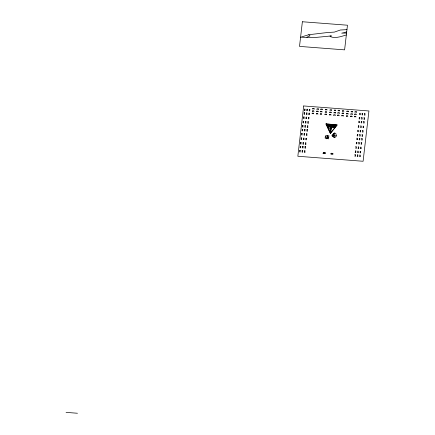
<?xml version="1.0" encoding="UTF-8"?>
<svg xmlns="http://www.w3.org/2000/svg" width="435" height="435" viewBox="0 0 435 435"><rect width="100%" height="100%" fill="white"/><g stroke="black" fill="none" stroke-linecap="round" stroke-linejoin="round"><path stroke-width="0.65" d="M330.263 132.887L331.378 124.519L326.168 124.035L330.263 132.887L330.372 128.961L331.28 125.242L328.811 129.494A0.555 0.533 -28.5 0 0 328.903 129.804L330.279 130.456M331.187 125.236L329.23 125.965L328.066 125.851L328.278 127.645L330.616 125.677M330.921 125.487L328.637 126.444L328.392 128.847L328.18 126.362L328.115 127.683L327.408 126.161M326.881 138.776L327.261 135.524L325.391 135.867L325.124 138.151L326.881 138.776L327.495 138.33L327.756 136.052L327.261 135.524M332.954 136.617L333.248 134.072L333.819 133.409L334.765 132.99L335.94 133.724L336.347 135.872L335.548 137.096L334.243 137.449L332.046 135.872M333.395 137.047L333.819 133.409M334.243 137.449L334.765 132.99M324.586 153.495L324.95 152.728L325.228 153.544L322.922 153.365L323.471 152.614L323.564 153.414M332.378 154.093L332.737 153.327L333.02 154.142L330.709 153.963L331.258 153.212L331.35 154.012M328.349 129.184L329.023 124.122M330.361 133.529L337.288 124.888L325.869 123.828L330.361 133.529L331.579 124.361M324.075 153.452L324.456 152.69L325.016 153.098M331.867 154.05L332.248 153.289L332.808 153.696M304.353 110.071C304.147 111.088 306.044 110.234 304.587 110.077M303.978 113.834C303.771 114.851 305.669 113.997 304.212 113.84M303.489 118.01C303.282 119.027 305.185 118.173 303.722 118.015M306.746 110.256C306.539 111.273 308.437 110.419 306.979 110.262M302.945 122.458C302.738 123.469 304.636 122.621 303.179 122.458M302.401 126.607C302.194 127.618 304.098 126.77 302.635 126.607M306.37 114.019C306.164 115.03 308.062 114.182 306.604 114.019M302.026 130.369C301.819 131.381 303.717 130.527 302.26 130.369M305.881 118.195C305.674 119.212 307.578 118.358 306.115 118.2M309.133 110.441C308.926 111.452 310.824 110.604 309.367 110.441M301.542 134.545C301.335 135.557 303.233 134.709 301.776 134.545M305.337 122.643C305.131 123.654 307.028 122.806 305.571 122.643M304.794 126.792C304.587 127.803 306.49 126.955 305.027 126.792M308.758 114.204C308.551 115.215 310.449 114.367 308.991 114.204M300.993 138.988C300.786 140.005 302.689 139.151 301.227 138.993M308.268 118.38C308.062 119.391 309.965 118.543 308.507 118.38M304.418 130.549C304.212 131.566 306.109 130.712 304.652 130.554M300.46 143.593C300.253 144.605 302.151 143.757 300.694 143.593M303.935 134.73C303.728 135.742 305.626 134.893 304.168 134.73M307.724 122.822C307.518 123.839 309.421 122.985 307.958 122.828M300.085 147.351C299.878 148.368 301.776 147.514 300.319 147.356M307.181 126.971C306.974 127.988 308.877 127.134 307.414 126.977M303.385 139.173C303.179 140.19 305.082 139.336 303.619 139.173M299.595 151.532C299.389 152.544 301.292 151.695 299.829 151.532M306.805 130.734C306.599 131.751 308.502 130.897 307.039 130.739M302.852 143.778C302.646 144.79 304.543 143.936 303.086 143.778M306.322 134.91C306.115 135.927 308.013 135.073 306.555 134.915M302.477 147.536C302.271 148.552 304.168 147.699 302.711 147.541M305.772 139.358C305.566 140.369 307.469 139.521 306.006 139.358M301.988 151.717C301.781 152.728 303.684 151.88 302.222 151.717M305.239 143.958C305.033 144.975 306.931 144.121 305.473 143.963M304.864 147.721C304.658 148.737 306.555 147.884 305.098 147.721M304.375 151.897C304.168 152.913 306.071 152.06 304.609 151.902M327.12 124.965C327.919 123.991 329.54 126.449 326.168 124.035L327.125 125.014L327.376 126.106M304.081 112.893C304.402 113.894 305.544 112.317 304.108 112.893L304.348 112.817M303.597 117.069C303.918 118.07 305.06 116.493 303.625 117.069L303.858 116.993M306.854 109.315C307.17 110.316 308.312 108.739 306.876 109.315L307.115 109.239M303.054 121.517C303.369 122.512 304.511 120.935 303.075 121.512L303.315 121.436M306.474 113.078C306.827 114.111 307.882 112.442 306.501 113.073L306.74 112.997M302.51 125.666C302.825 126.661 303.973 125.084 302.532 125.661L302.771 125.584M305.99 117.254C306.343 118.287 307.398 116.618 306.017 117.254L306.251 117.178M302.135 129.423C302.45 130.424 303.592 128.847 302.156 129.423L302.396 129.347M309.241 109.5C309.557 110.501 310.699 108.919 309.263 109.495L309.502 109.419M305.446 121.702C305.762 122.697 306.903 121.12 305.468 121.697L305.707 121.621M301.645 133.605C301.999 134.632 303.054 132.963 301.672 133.599L301.912 133.523M308.866 113.263C309.182 114.258 310.324 112.681 308.888 113.258L309.127 113.182M304.902 125.851C305.256 126.879 306.311 125.209 304.924 125.845L305.163 125.769M301.102 138.047C301.455 139.08 302.51 137.411 301.129 138.047L301.363 137.971M308.377 117.439C308.73 118.472 309.785 116.803 308.404 117.434L308.643 117.358M304.527 129.608C304.843 130.609 305.984 129.032 304.549 129.608L304.788 129.532M300.569 142.653C300.922 143.68 301.972 142.011 300.59 142.647L300.83 142.571M307.833 121.882C308.187 122.915 309.241 121.245 307.855 121.882L308.094 121.805M304.038 133.79C304.359 134.785 305.5 133.208 304.065 133.784L304.304 133.708M300.188 146.41C300.509 147.411 301.651 145.834 300.215 146.41L300.454 146.334M307.289 126.03C307.643 127.063 308.698 125.394 307.317 126.03L307.55 125.954M303.494 138.232C303.809 139.233 304.957 137.656 303.516 138.232L303.755 138.156M299.704 150.592C300.058 151.619 301.112 149.95 299.726 150.586L299.965 150.51M306.914 129.793C307.268 130.826 308.323 129.157 306.936 129.793L307.175 129.717M302.956 142.838C303.277 143.833 304.418 142.256 302.983 142.832L303.222 142.756M306.43 133.969C306.746 134.97 307.888 133.393 306.452 133.969L306.691 133.893M302.581 146.595C302.901 147.595 304.043 146.019 302.608 146.595L302.847 146.519M305.881 138.417C306.202 139.412 307.344 137.835 305.908 138.412L306.148 138.335M302.097 150.776C302.412 151.772 303.559 150.195 302.118 150.771L302.358 150.695M305.348 143.017C305.664 144.018 306.805 142.441 305.37 143.017L305.609 142.941M304.968 146.78C305.321 147.813 306.376 146.144 304.995 146.78L305.234 146.704M304.484 150.956C304.804 151.956 305.946 150.379 304.511 150.956L304.745 150.88M323.379 152.826L323.537 152.984M331.171 153.424L331.329 153.582M332.155 153.501L332.313 153.658M323.515 152.854L323.961 152.652L324.151 153.028L324.456 152.69L324.526 153.06M331.301 153.452L332.161 153.517M323.656 152.989L323.961 152.652L324.031 153.022M331.443 153.588L331.753 153.25L331.818 153.62M332.003 135.144L333.248 134.072M306.827 37.198L310.003 35.871L308.736 34.729L300.58 37.225L314.646 37.546L331.367 35.926L330.04 36.089L330.323 36.638C335.521 38.731 341.285 36.431 346.336 34.947M327.756 136.052L328.898 135.649L328.523 138.901L327.495 138.33M304.723 109.054L305.294 109.299L304.408 109.277M346.684 31.929L341.676 33.174L346.559 33.044M360.055 114.334C358.576 114.443 360.669 115.297 360.278 114.367M362.442 114.519C360.963 114.628 363.056 115.482 362.665 114.552M364.834 114.704C363.355 114.807 365.449 115.666 365.057 114.737M359.566 118.516C358.087 118.624 360.185 119.478 359.794 118.548M361.958 118.701C360.479 118.804 362.572 119.663 362.181 118.733M364.345 118.88C362.872 118.989 364.965 119.842 364.573 118.913M359.19 122.273C357.711 122.382 359.805 123.235 359.419 122.306M361.577 122.458C360.098 122.567 362.197 123.42 361.806 122.491M363.97 122.643C362.491 122.746 364.59 123.605 364.198 122.675M358.652 126.879C357.178 126.982 359.272 127.841 358.88 126.911M361.045 127.058C359.566 127.167 361.659 128.026 361.267 127.091M363.437 127.243C361.958 127.352 364.051 128.205 363.66 127.276M358.108 131.321C356.629 131.43 358.728 132.284 358.337 131.354M360.495 131.506C359.016 131.615 361.115 132.468 360.724 131.539M362.888 131.691C361.409 131.794 363.508 132.653 363.116 131.723M357.624 135.502C356.145 135.611 358.239 136.465 357.847 135.535M360.011 135.682C358.532 135.791 360.631 136.65 360.24 135.72M362.404 135.867C360.925 135.976 363.018 136.829 362.632 135.899M357.249 139.26C355.77 139.369 357.864 140.222 357.472 139.292M359.636 139.445C358.157 139.553 360.251 140.407 359.859 139.477M362.029 139.63C360.55 139.733 362.643 140.592 362.252 139.662M356.705 143.409C355.226 143.517 357.32 144.371 356.928 143.441M359.092 143.593C357.613 143.702 359.712 144.556 359.321 143.626M361.485 143.778C360.006 143.887 362.105 144.741 361.713 143.811M356.162 147.856C354.683 147.965 356.776 148.819 356.385 147.889M358.549 148.041C357.07 148.145 359.163 149.004 358.772 148.074M360.941 148.221C359.462 148.33 361.556 149.183 361.164 148.253M355.672 152.032C354.193 152.141 356.292 152.995 355.901 152.065M358.065 152.217C356.586 152.326 358.679 153.18 358.288 152.25M360.457 152.402C358.978 152.511 361.072 153.365 360.68 152.435M355.297 155.795C353.818 155.904 355.912 156.758 355.525 155.828M357.684 155.98C356.205 156.083 358.304 156.943 357.913 156.013M360.077 156.16C358.598 156.268 360.697 157.122 360.305 156.192M308.736 34.729L327.495 32.522L334.379 32.098L340.333 30.02L346.951 29.629M313.912 108.348L314.206 109.174L313.869 108.576M318.175 108.674L318.469 109.5L318.132 108.902M322.009 108.908L322.302 109.734L321.965 109.136M326.707 109.272L326.995 110.098L326.663 109.5M331.236 109.647L331.53 110.474L331.193 109.876M335.499 109.979L335.787 110.8L335.456 110.202M339.333 110.213L339.626 111.039L339.289 110.441M343.563 110.599L343.857 111.42L343.519 110.822M348.092 110.974L348.386 111.8L348.049 111.202M352.355 111.3L352.649 112.127L352.312 111.529M356.189 111.534L356.482 112.36L356.145 111.762M313.64 110.691L313.934 111.518L313.597 110.92M317.903 111.023L318.197 111.849L317.86 111.251M321.737 111.257L322.03 112.083L321.693 111.485M326.429 111.616L326.723 112.442L326.391 111.844M330.964 111.996L331.258 112.823L330.921 112.225M335.222 112.322L335.515 113.149L335.184 112.551M339.061 112.556L339.354 113.383L339.017 112.785M343.291 112.942L343.585 113.769L343.248 113.171M347.821 113.317L348.114 114.144L347.777 113.546M352.084 113.649L352.377 114.47L352.04 113.878M355.917 113.883L356.211 114.709L355.873 114.111M313.369 113.035L313.662 113.861L313.325 113.263M317.632 113.361L317.925 114.187L317.588 113.589M321.465 113.6L321.759 114.421L321.421 113.823M326.158 113.959L326.451 114.786L326.114 114.187M330.692 114.334L330.986 115.161L330.649 114.563M334.95 114.666L335.244 115.492L334.906 114.894M338.789 114.9L339.082 115.726L338.745 115.128M343.019 115.286L343.313 116.112L342.976 115.514M347.549 115.661L347.842 116.488L347.505 115.889M351.812 115.987L352.105 116.814L351.768 116.216M355.645 116.227L355.939 117.048L355.602 116.449M336.347 135.872L332.084 135.541M325.255 137.009L328.708 137.275M66.066 412.375L77.452 413.25M330.888 125.068L331.296 125.106M331.291 125.177L330.866 125.204L331.263 124.959M328.327 126.4L328.637 126.444M328.262 125.106L330.948 125.4M326.168 124.035L328.044 125.873M324.994 152.968L323.384 152.843M332.78 153.566L331.171 153.441M312.118 113.557C312.847 114.427 312.58 111.877 312.118 113.557M312.39 111.219C313.124 112.089 312.852 109.533 312.39 111.219M312.662 108.87C313.396 109.74 313.124 107.184 312.662 108.87M316.381 113.888C317.082 114.758 316.881 112.23 316.381 113.888M316.653 111.545C317.381 112.415 317.115 109.859 316.653 111.545M316.925 109.201C317.632 110.071 317.425 107.537 316.925 109.201M320.214 114.122C320.948 114.992 320.677 112.437 320.214 114.122M320.486 111.779C321.22 112.649 320.948 110.093 320.486 111.779M320.758 109.435C321.492 110.305 321.22 107.749 320.758 109.435M324.907 114.481C325.641 115.351 325.369 112.801 324.907 114.481M325.179 112.143C325.913 113.013 325.641 110.457 325.179 112.143M325.451 109.794C326.185 110.664 325.913 108.108 325.451 109.794M329.442 114.862C330.17 115.732 329.904 113.176 329.442 114.862M329.714 112.518C330.415 113.404 330.225 110.811 329.714 112.518M329.986 110.175C330.714 111.045 330.448 108.489 329.986 110.175M333.699 115.188C334.433 116.053 334.145 113.54 333.699 115.188M333.971 112.844C334.705 113.709 334.417 111.197 333.971 112.844M334.243 110.501C334.977 111.365 334.694 108.853 334.243 110.501M337.538 115.422C338.267 116.292 338 113.736 337.538 115.422M337.81 113.084C338.539 113.954 338.272 111.398 337.81 113.084M338.082 110.735C338.811 111.605 338.544 109.049 338.082 110.735M341.769 115.808C342.497 116.678 342.231 114.122 341.769 115.808M342.04 113.464C342.769 114.334 342.503 111.779 342.04 113.464M342.312 111.121C343.041 111.991 342.775 109.435 342.312 111.121M346.298 116.183C347.005 117.069 346.809 114.481 346.298 116.183M346.57 113.845C347.299 114.715 347.032 112.159 346.57 113.845M346.842 111.496C347.549 112.382 347.353 109.789 346.842 111.496M350.561 116.515C351.29 117.385 351.023 114.829 350.561 116.515M350.833 114.171C351.562 115.036 351.279 112.524 350.833 114.171M351.105 111.828C351.833 112.698 351.567 110.142 351.105 111.828M354.394 116.749C355.129 117.619 354.857 115.063 354.394 116.749M354.666 114.405C355.4 115.275 355.129 112.719 354.666 114.405M354.938 112.061C355.672 112.931 355.4 110.376 354.938 112.061M302.379 21.75L299.514 46.398L344.602 49.862L347.467 25.214L302.379 21.75M303.69 105.955L297.844 156.257L363.094 161.271L368.934 110.968L303.69 105.955M331.736 124.557L330.633 132.898L336.935 125.041L331.736 124.557M331.997 125.084L331.802 125.862L332.291 125.476C332.057 126.786 333.031 124.301 332.095 125.459L331.997 125.084M332.193 126.482L332.084 127.281L332.362 126.607L332.753 126.645L332.797 127.346L332.9 126.547L332.193 126.482M332.628 125.584L332.78 125.949L332.628 125.584M333.031 125.16C332.971 126.074 333.705 126.155 333.89 125.242L333.031 125.16M333.031 126.558L333.514 126.737L333.438 127.303L332.992 127.368L333.591 127.422L333.852 126.634L333.031 126.558M334.009 125.253L334.58 125.454L334.673 126.134L334.781 125.323L334.009 125.253M333.933 126.639C333.873 127.553 334.607 127.64 334.792 126.721L333.933 126.639M334.934 126.009L335.668 126.226L335.776 125.416L335.526 126.063L334.934 126.009M335.037 125.345L335.151 125.737L335.037 125.345M323.961 152.652L323.901 153.011L323.961 152.652M324.456 152.69L324.396 153.049L324.456 152.69M324.95 152.728L324.891 153.087L324.95 152.728M331.753 153.25L331.693 153.609L331.753 153.25M332.737 153.327L332.677 153.685L332.737 153.327M359.696 113.285C359.903 114.34 361.164 113.04 359.696 113.285M359.212 117.461C359.419 118.521 360.68 117.216 359.212 117.461M362.083 113.464C362.29 114.525 363.557 113.225 362.083 113.464M358.837 121.224C359.038 122.278 360.305 120.979 358.837 121.224M361.599 117.646C361.806 118.706 363.067 117.401 361.599 117.646M358.299 125.824C358.505 126.884 359.767 125.579 358.299 125.824M364.476 113.649C364.682 114.709 365.944 113.404 364.476 113.649M361.224 121.403C361.425 122.463 362.692 121.164 361.224 121.403M357.755 130.272C357.956 131.326 359.223 130.027 357.755 130.272M363.992 117.831C364.198 118.885 365.46 117.586 363.992 117.831M360.686 126.009C360.892 127.069 362.154 125.764 360.686 126.009M357.271 134.448C357.472 135.508 358.739 134.203 357.271 134.448M363.616 121.588C363.818 122.648 365.085 121.343 363.616 121.588M360.142 130.451C360.343 131.511 361.61 130.212 360.142 130.451M356.89 138.21C357.097 139.265 358.358 137.966 356.89 138.21M363.078 126.194C363.285 127.248 364.546 125.949 363.078 126.194M356.352 142.359C356.553 143.414 357.82 142.114 356.352 142.359M359.658 134.632C359.859 135.693 361.126 134.388 359.658 134.632M362.534 130.636C362.736 131.696 364.003 130.391 362.534 130.636M359.277 138.39C359.484 139.45 360.751 138.151 359.277 138.39M355.803 146.802C356.009 147.862 357.271 146.562 355.803 146.802M358.739 142.539C358.94 143.599 360.207 142.299 358.739 142.539M362.05 134.817C362.252 135.872 363.519 134.573 362.05 134.817M355.319 150.983C355.525 152.038 356.787 150.738 355.319 150.983M361.67 138.575C361.876 139.635 363.143 138.33 361.67 138.575M358.19 146.986C358.396 148.047 359.663 146.742 358.19 146.986M354.944 154.74C355.145 155.801 356.412 154.501 354.944 154.74M361.132 142.724C361.333 143.784 362.6 142.484 361.132 142.724M357.706 151.168C357.913 152.223 359.174 150.923 357.706 151.168M360.582 147.171C360.789 148.226 362.056 146.927 360.582 147.171M357.331 154.925C357.532 155.986 358.799 154.681 357.331 154.925M360.098 151.347C360.305 152.408 361.567 151.108 360.098 151.347M359.723 155.11C359.924 156.165 361.191 154.865 359.723 155.11"/></g></svg>
